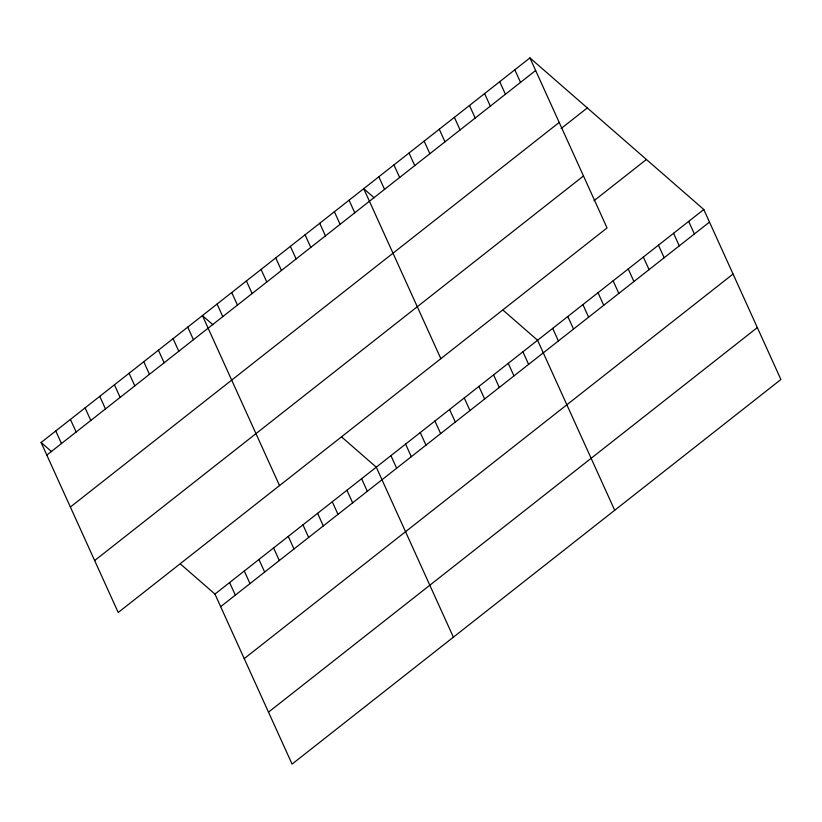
<?xml version="1.0" encoding="UTF-8"?>
<svg xmlns="http://www.w3.org/2000/svg" width="822" height="822" viewBox="0 0 822 822"><rect width="100%" height="100%" fill="white"/><g stroke="black" fill="none" stroke-linecap="round" stroke-linejoin="round"><path stroke-width="1.23" d="M529.933 57.91L607.047 227.92L118.214 612.493L41.1 442.493L529.933 57.91L703.786 209.507L780.9 379.507L292.067 764.09L214.953 594.08L180.532 564.067M46.813 455.08L535.636 70.497M70.373 507.03L559.207 122.447M561.107 128.54L587.298 107.939M94.653 560.553L583.486 175.97M594.029 200.691L646.411 159.478M214.953 594.08L703.786 209.507M220.666 606.667L709.489 222.084M244.226 658.617L733.06 274.034M268.506 712.14L757.339 327.557M374.246 197.845L363.725 188.67L440.849 358.669M503.156 310.243L537.578 340.257L614.702 510.267M212.929 324.752L202.418 315.586L279.531 485.586M341.849 437.16L376.271 467.173L453.384 637.173M41.1 442.493L51.622 451.668M688.672 221.385L694.385 233.972M673.567 233.273L679.27 245.86M658.453 245.162L664.166 257.748M643.349 257.05L649.051 269.637M628.234 268.938L633.947 281.525M613.13 280.826L618.832 293.413M514.819 69.798L520.532 82.385M598.015 292.714L603.728 305.301M499.714 81.686L505.417 94.273M582.911 304.602L588.624 317.189M484.6 93.574L490.313 106.161M567.797 316.491L573.509 329.067M469.496 105.463L475.198 118.049M552.692 328.368L558.405 340.955M454.381 117.351L460.094 129.938M439.277 129.239L444.979 141.826M522.915 351.795L528.628 364.382M424.162 141.127L429.875 153.714M508.253 363.334L513.966 375.921M409.058 153.015L414.761 165.602M493.59 374.873L499.293 387.46M393.944 164.893L399.656 177.48M478.918 386.412L484.631 398.999M378.839 176.781L384.542 189.368M464.255 397.951L469.968 410.538M449.593 409.49L455.306 422.066M349.062 200.208L354.775 212.795M434.93 421.018L440.633 433.605M334.4 211.747L340.103 224.334M420.258 432.557L425.971 445.144M319.737 223.286L325.44 235.873M405.595 444.096L411.308 456.683M305.065 234.825L310.778 247.412M390.933 455.635L396.646 468.221M290.402 246.364L296.115 258.951M275.74 257.892L281.443 270.479M361.608 478.712L367.311 491.299M261.077 269.431L266.78 282.018M346.935 490.251L352.648 502.838M246.405 280.97L252.118 293.557M332.273 501.78L337.986 514.367M231.742 292.509L237.455 305.096M317.611 513.318L323.313 525.905M217.08 304.048L222.793 316.634M302.948 524.857L308.651 537.444M288.275 536.396L293.988 548.983M187.745 327.125L193.458 339.712M273.613 547.935L279.326 560.522M173.082 338.664L178.795 351.241M258.951 559.474L264.653 572.061M158.42 350.193L164.133 362.779M244.288 571.013L249.991 583.599M143.758 361.731L149.46 374.318M229.615 582.551L235.328 595.128M129.085 373.27L134.798 385.857M114.422 384.809L120.135 397.396M99.76 396.348L105.473 408.935M85.098 407.887L90.8 420.474M70.425 419.425L76.138 432.002M55.762 430.954L61.475 443.541"/></g></svg>
